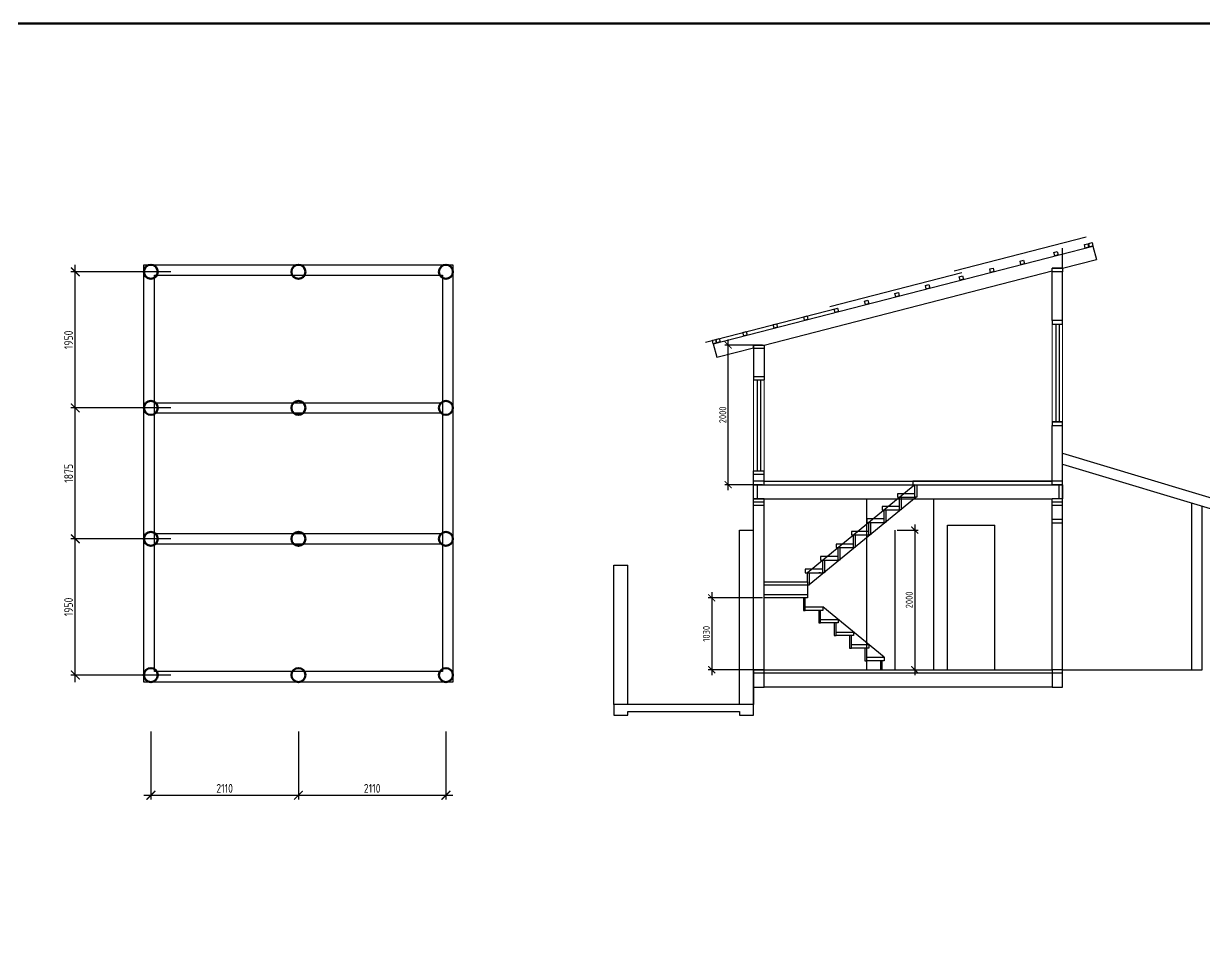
# Model space of a CAD drawing. Header units: millimetres. Extents: x 743280 to 1140305, y -337608 to -106611.
# Drawn here: x 963287 to 980195, y -239035 to -225820 of the extents above; entities that cross this region are included whole.
import ezdxf

# ---------------------------------------------------------------- set-up
doc = ezdxf.new("R2010")
doc.units = ezdxf.units.MM
doc.header["$PDMODE"] = 35
doc.layers.get('Defpoints').update_dxf_attribs({"color": 9})
doc.layers.add('SANTEH', color=7, linetype='Continuous')
for name, color, linetype, lineweight in [('ОСНОВНЫЕ', 7, 'Continuous', 30), ('РАЗМЕРЫ', 42, 'Continuous', 13), ('Сварка', 102, 'Continuous', 13), ('СПДС_РАЗМЕРЫ', 42, 'Continuous', 13), ('ТОНКИЕ', 250, 'Continuous', 13)]:
    doc.layers.add(name, color=color, linetype=linetype, lineweight=lineweight)
doc.styles.add('GOST 2.304', font='CS_Gost2304.shx')
doc.dimstyles.new('СПДС', dxfattribs={"dimtxt": 2.5, "dimasz": 2.5, "dimexe": 1.25, "dimexo": 0.625, "dimtad": 1, "dimdec": 0, "dimtxsty": 'GOST 2.304', "dimblk": 'ARCHTICK', "dimblk1": 'ARCHTICK', "dimblk2": 'ARCHTICK', "dimcen": 2.5, "dimdle": 2, "dimadec": 0, "dimazin": 2, "dimtfac": 0.75, "dimtdec": 4, "dimtmove": 1, "dimatfit": 3, "dimfxl": 1, "dimtolj": 1, "dimarcsym": 1})

# ---------------------------------------------------------------- blocks, each defined once
blk = doc.blocks.new('_ArchTick')
at = {"color": 0, "linetype": 'ByBlock', "const_width": 0.15}
blk.add_lwpolyline([(-0.5, -0.5), (0.5, 0.5)], dxfattribs=at)
blk = doc.blocks.new('*D41')
at = {"layer": 'Defpoints', "color": 0, "ltscale": 100, "transparency": 16777216}
for p in [(964027, -233199), (965428, -233199), (965428, -235149)]:
    blk.add_point(p, dxfattribs=at)
at = {"layer": 'РАЗМЕРЫ', "color": 0, "lineweight": -2, "ltscale": 100, "transparency": 16777216}
for p, q in [((964027, -235249), (964027, -233099)), ((965397, -233199), (963964, -233199)), ((965397, -235149), (963964, -235149))]:
    blk.add_line(p, q, dxfattribs=at)
at = {"layer": 'РАЗМЕРЫ', "color": 0, "lineweight": -2, "ltscale": 100, "transparency": 16777216, "xscale": 125, "yscale": 125, "zscale": 125}
for p, rotation in [((964027, -233199), 90), ((964027, -235149), 270)]:
    blk.add_blockref('_ArchTick', p, dxfattribs=dict(at, rotation=rotation))
at = {"layer": 'РАЗМЕРЫ', "color": 0, "ltscale": 100, "transparency": 16777216, "insert": (963930, -234174), "char_height": 125, "attachment_point": 5, "rotation": 90, "style": 'GOST 2.304'}
blk.add_mtext('\\A1;1950', dxfattribs=at)
blk = doc.blocks.new('*D42')
at = {"layer": 'Defpoints', "color": 0, "ltscale": 100, "transparency": 16777216}
for p in [(964027, -231324), (965428, -231324), (965428, -233199)]:
    blk.add_point(p, dxfattribs=at)
at = {"layer": 'РАЗМЕРЫ', "color": 0, "lineweight": -2, "ltscale": 100, "transparency": 16777216}
for p, q in [((964027, -233299), (964027, -231224)), ((965397, -231324), (963964, -231324)), ((965397, -233199), (963964, -233199))]:
    blk.add_line(p, q, dxfattribs=at)
at = {"layer": 'РАЗМЕРЫ', "color": 0, "lineweight": -2, "ltscale": 100, "transparency": 16777216, "xscale": 125, "yscale": 125, "zscale": 125}
for p, rotation in [((964027, -231324), 90), ((964027, -233199), 270)]:
    blk.add_blockref('_ArchTick', p, dxfattribs=dict(at, rotation=rotation))
at = {"layer": 'РАЗМЕРЫ', "color": 0, "ltscale": 100, "transparency": 16777216, "insert": (963931, -232261), "char_height": 125, "attachment_point": 5, "rotation": 90, "style": 'GOST 2.304'}
blk.add_mtext('\\A1;1875', dxfattribs=at)
blk = doc.blocks.new('*D43')
at = {"layer": 'Defpoints', "color": 0, "ltscale": 100, "transparency": 16777216}
for p in [(964027, -229374), (965428, -229374), (965428, -231324)]:
    blk.add_point(p, dxfattribs=at)
at = {"layer": 'РАЗМЕРЫ', "color": 0, "lineweight": -2, "ltscale": 100, "transparency": 16777216}
for p, q in [((965397, -229374), (963964, -229374)), ((964027, -231424), (964027, -229274)), ((965397, -231324), (963964, -231324))]:
    blk.add_line(p, q, dxfattribs=at)
at = {"layer": 'РАЗМЕРЫ', "color": 0, "lineweight": -2, "ltscale": 100, "transparency": 16777216, "xscale": 125, "yscale": 125, "zscale": 125}
for p, rotation in [((964027, -229374), 90), ((964027, -231324), 270)]:
    blk.add_blockref('_ArchTick', p, dxfattribs=dict(at, rotation=rotation))
at = {"layer": 'РАЗМЕРЫ', "color": 0, "ltscale": 100, "transparency": 16777216, "insert": (963930, -230349), "char_height": 125, "attachment_point": 5, "rotation": 90, "style": 'GOST 2.304'}
blk.add_mtext('\\A1;1950', dxfattribs=at)
blk = doc.blocks.new('*D44')
at = {"layer": 'Defpoints', "color": 0, "ltscale": 100, "transparency": 16777216}
for p in [(965109, -235926), (967222, -235926), (967222, -236870)]:
    blk.add_point(p, dxfattribs=at)
at = {"layer": 'РАЗМЕРЫ', "color": 0, "lineweight": -2, "ltscale": 100, "transparency": 16777216}
for p, q in [((965109, -235957), (965109, -236933)), ((967222, -235957), (967222, -236933)), ((965009, -236870), (967322, -236870))]:
    blk.add_line(p, q, dxfattribs=at)
at = {"layer": 'РАЗМЕРЫ', "color": 0, "lineweight": -2, "ltscale": 100, "transparency": 16777216, "xscale": 125, "yscale": 125, "zscale": 125, "rotation": 180}
blk.add_blockref('_ArchTick', (965109, -236870), dxfattribs=at)
at = {"layer": 'РАЗМЕРЫ', "color": 0, "lineweight": -2, "ltscale": 100, "transparency": 16777216, "xscale": 125, "yscale": 125, "zscale": 125}
blk.add_blockref('_ArchTick', (967222, -236870), dxfattribs=at)
at = {"layer": 'РАЗМЕРЫ', "color": 0, "ltscale": 100, "transparency": 16777216, "insert": (966165, -236772), "char_height": 125, "attachment_point": 5, "style": 'GOST 2.304'}
blk.add_mtext('\\A1;2110', dxfattribs=at)
blk = doc.blocks.new('*D45')
at = {"layer": 'Defpoints', "color": 0, "ltscale": 100, "transparency": 16777216}
for p in [(967222, -235926), (969334, -235926), (969334, -236870)]:
    blk.add_point(p, dxfattribs=at)
at = {"layer": 'РАЗМЕРЫ', "color": 0, "lineweight": -2, "ltscale": 100, "transparency": 16777216}
for p, q in [((967222, -235957), (967222, -236933)), ((969334, -235957), (969334, -236933)), ((967122, -236870), (969434, -236870))]:
    blk.add_line(p, q, dxfattribs=at)
at = {"layer": 'РАЗМЕРЫ', "color": 0, "lineweight": -2, "ltscale": 100, "transparency": 16777216, "xscale": 125, "yscale": 125, "zscale": 125, "rotation": 180}
blk.add_blockref('_ArchTick', (967222, -236870), dxfattribs=at)
at = {"layer": 'РАЗМЕРЫ', "color": 0, "lineweight": -2, "ltscale": 100, "transparency": 16777216, "xscale": 125, "yscale": 125, "zscale": 125}
blk.add_blockref('_ArchTick', (969334, -236870), dxfattribs=at)
at = {"layer": 'РАЗМЕРЫ', "color": 0, "ltscale": 100, "transparency": 16777216, "insert": (968278, -236772), "char_height": 125, "attachment_point": 5, "style": 'GOST 2.304'}
blk.add_mtext('\\A1;2110', dxfattribs=at)
blk = doc.blocks.new('*D599')
at = {"layer": 'Defpoints', "color": 0, "transparency": 16777216}
for p in [(973890, -234043), (973140, -235073), (973890, -235073)]:
    blk.add_point(p, dxfattribs=at)
at = {"layer": 'СПДС_РАЗМЕРЫ', "color": 0, "lineweight": -2, "transparency": 16777216}
for p, q in [((973140, -233963), (973140, -235153)), ((973865, -234043), (973090, -234043)), ((973865, -235073), (973090, -235073))]:
    blk.add_line(p, q, dxfattribs=at)
at = {"layer": 'СПДС_РАЗМЕРЫ', "color": 0, "lineweight": -2, "transparency": 16777216, "xscale": 100, "yscale": 100, "zscale": 100}
for p, rotation in [((973140, -234043), 90), ((973140, -235073), 270)]:
    blk.add_blockref('_ArchTick', p, dxfattribs=dict(at, rotation=rotation))
at = {"layer": 'СПДС_РАЗМЕРЫ', "color": 0, "transparency": 16777216, "insert": (973063, -234558), "char_height": 100, "attachment_point": 5, "rotation": 90, "style": 'GOST 2.304'}
blk.add_mtext('\\A1;1030', dxfattribs=at)
blk = doc.blocks.new('*D614')
at = {"layer": 'Defpoints', "color": 0, "ltscale": 40, "transparency": 16777216}
for p in [(973377, -230423), (973890, -230423), (973890, -232423)]:
    blk.add_point(p, dxfattribs=at)
at = {"layer": 'ОСНОВНЫЕ', "color": 0, "lineweight": -2, "ltscale": 40, "transparency": 16777216}
for p, q in [((973865, -230423), (973327, -230423)), ((973377, -232503), (973377, -230343)), ((973865, -232423), (973327, -232423))]:
    blk.add_line(p, q, dxfattribs=at)
at = {"layer": 'ОСНОВНЫЕ', "color": 0, "lineweight": -2, "ltscale": 40, "transparency": 16777216, "xscale": 100, "yscale": 100, "zscale": 100}
for p, rotation in [((973377, -230423), 90), ((973377, -232423), 270)]:
    blk.add_blockref('_ArchTick', p, dxfattribs=dict(at, rotation=rotation))
at = {"layer": 'ОСНОВНЫЕ', "color": 0, "ltscale": 40, "transparency": 16777216, "insert": (973298, -231423), "char_height": 100, "attachment_point": 5, "rotation": 90, "style": 'GOST 2.304'}
blk.add_mtext('\\A1;2000', dxfattribs=at)
blk = doc.blocks.new('*D636')
at = {"layer": 'Defpoints', "color": 0, "ltscale": 40, "transparency": 16777216}
for p in [(975769, -233073), (975769, -235073), (976047, -235073)]:
    blk.add_point(p, dxfattribs=at)
at = {"layer": 'СПДС_РАЗМЕРЫ', "color": 0, "lineweight": -2, "ltscale": 40, "transparency": 16777216}
for p, q in [((975794, -233073), (976097, -233073)), ((976047, -232993), (976047, -235153)), ((975794, -235073), (976097, -235073))]:
    blk.add_line(p, q, dxfattribs=at)
at = {"layer": 'СПДС_РАЗМЕРЫ', "color": 0, "lineweight": -2, "ltscale": 40, "transparency": 16777216, "xscale": 100, "yscale": 100, "zscale": 100}
for p, rotation in [((976047, -233073), 90), ((976047, -235073), 270)]:
    blk.add_blockref('_ArchTick', p, dxfattribs=dict(at, rotation=rotation))
at = {"layer": 'СПДС_РАЗМЕРЫ', "color": 0, "ltscale": 40, "transparency": 16777216, "insert": (975968, -234073), "char_height": 100, "attachment_point": 5, "rotation": 90, "style": 'GOST 2.304'}
blk.add_mtext('\\A1;2000', dxfattribs=at)

msp = doc.modelspace()

# ---------------------------------------------------------------- linework, layer by layer
at = {"layer": 'SANTEH', "ltscale": 100}
for p, q in [((973739.7, -232623.3), (973739.7, -232373.3)), ((973739.7, -232423.3), (978014.7, -232423.3)), ((973889.7, -232373.3), (978014.7, -232373.3)), ((978164.7, -232623.3), (978164.7, -232373.3)), ((978164.7, -235073.3), (978164.7, -232423.3)), ((978164.7, -235273.3), (978164.7, -232423.3)), ((973739.7, -235073.3), (973739.7, -232573.3)), ((973739.7, -232623.3), (978014.7, -232623.3)), ((973889.7, -233883.3), (973889.7, -232623.3)), ((975359.7, -235073.3), (975359.7, -232623.3)), ((976314.7, -232623.3), (976314.7, -235073.3)), ((978014.7, -232923.3), (978014.7, -232623.3)), ((978014.7, -235073.3), (978014.7, -232923.3)), ((973889.7, -235073.3), (973889.7, -233073.3)), ((976514.1, -233003.3), (977194.1, -233003.3)), ((976514.1, -235073.3), (976514.1, -233003.3)), ((977194.1, -235073.3), (977194.1, -233003.3)), ((973889.7, -235073.3), (973739.7, -235073.3)), ((973889.7, -235073.3), (974589.7, -235073.3))]:
    msp.add_line(p, q, dxfattribs=at)
at = {"layer": 'ОСНОВНЫЕ', "ltscale": 100}
for p, q in [((976611, -229361.7), (978499.5, -228875.7)), ((978114.9, -229129.6), (978599.1, -229005)), ((978164.7, -229323.3), (978164.7, -229037.3)), ((978599.1, -229005), (978648.9, -229198.7)), ((973162, -230404), (978114.9, -229129.6)), ((978164.7, -229323.3), (978648.9, -229198.7)), ((973889.7, -230423.3), (978014.7, -229361.9)), ((974831.8, -229871.1), (976720.3, -229385.2)), ((978164.7, -229323.3), (978014.7, -229323.3)), ((978014.7, -230073.3), (978014.7, -229373.3)), ((978164.7, -229373.3), (978014.7, -229373.3)), ((978164.7, -230073.3), (978164.7, -229373.3)), ((973052.6, -230380.5), (974941.1, -229894.6)), ((978164.7, -230123.3), (978164.7, -230023.3)), ((978164.7, -230123.3), (978164.7, -230023.3)), ((978065.6, -230123.3), (978065.6, -231523.3)), ((978113.9, -230123.3), (978113.9, -231523.3)), ((973162, -230404), (973211.8, -230597.7)), ((973739.7, -230423.3), (973889.7, -230423.3)), ((973739.7, -230423.3), (973739.7, -230923.3)), ((973889.7, -230423.3), (973889.7, -230923.3)), ((973211.8, -230597.7), (973739.7, -230461.9)), ((973739.7, -230873.3), (973889.7, -230873.3)), ((973739.7, -230923.3), (973889.7, -230923.3)), ((973790.6, -230923.3), (973790.6, -232223.3)), ((973838.9, -230923.3), (973838.9, -232223.3)), ((978014.7, -231523.3), (978164.7, -231523.3)), ((978014.7, -232423.3), (978014.7, -231573.3)), ((978014.7, -232423.3), (978014.7, -231573.3)), ((978164.7, -232623.3), (978164.7, -231573.3)), ((978164.7, -232623.3), (978164.7, -231573.3)), ((978164.7, -232623.3), (978164.7, -231573.3)), ((978164.7, -232373.3), (978164.7, -231573.3)), ((978164.7, -231973.3), (980557.8, -232691.2)), ((978164.7, -232129.9), (980514.7, -232834.9)), ((973739.7, -232623.3), (973739.7, -232223.3)), ((973739.7, -232223.3), (973889.7, -232223.3)), ((973739.7, -232273.3), (973889.7, -232273.3)), ((973889.7, -232423.3), (973889.7, -232223.3)), ((973889.7, -232373.3), (973739.7, -232373.3)), ((976049.7, -232423.3), (974509.7, -233683.3)), ((976049.7, -232553.3), (976049.7, -232423.3)), ((976074.7, -232423.3), (976074.7, -232603.3)), ((978164.7, -232373.3), (978014.7, -232373.3)), ((978014.7, -232423.3), (978164.7, -232423.3)), ((978164.7, -232423.3), (978014.7, -232423.3)), ((973739.7, -232623.3), (973739.7, -232573.3)), ((973739.7, -232723.3), (973739.7, -232573.3)), ((973889.7, -232623.3), (973739.7, -232623.3)), ((973889.7, -232723.3), (973889.7, -232623.3)), ((976066.6, -232603.3), (974534.7, -233856.6)), ((975829.7, -232733.3), (975829.7, -232603.3)), ((975854.7, -232603.3), (975854.7, -232783.3)), ((976074.7, -232603.3), (976049.7, -232603.3)), ((978164.7, -232623.3), (978014.7, -232623.3)), ((978014.7, -232723.3), (978014.7, -232623.3)), ((978164.7, -232723.3), (978164.7, -232573.3)), ((978164.7, -232623.3), (978164.7, -232573.3)), ((973889.7, -232673.3), (973739.7, -232673.3)), ((973889.7, -232723.3), (973739.7, -232723.3)), ((975609.7, -232913.3), (975609.7, -232783.3)), ((975634.7, -232783.3), (975634.7, -232963.3)), ((975854.7, -232783.3), (975829.7, -232783.3)), ((978164.7, -232673.3), (978014.7, -232673.3)), ((978164.7, -232723.3), (978014.7, -232723.3)), ((980014.7, -235073.3), (980014.7, -232684.9)), ((980164.7, -235073.3), (980164.7, -232729.9)), ((975389.7, -233093.3), (975389.7, -232963.3)), ((975414.7, -232963.3), (975414.7, -233143.3)), ((975634.7, -232963.3), (975609.7, -232963.3)), ((978164.7, -232923.3), (978014.7, -232923.3)), ((978014.7, -232973.3), (978014.7, -232923.3)), ((978164.7, -232973.3), (978014.7, -232973.3)), ((978164.7, -232973.3), (978164.7, -232923.3)), ((973539.7, -235573.3), (973539.7, -233073.3)), ((973539.7, -233073.3), (973739.7, -233073.3)), ((973739.7, -235573.3), (973739.7, -233073.3)), ((975169.7, -233273.3), (975169.7, -233143.3)), ((975194.7, -233143.3), (975194.7, -233323.3)), ((975414.7, -233143.3), (975389.7, -233143.3)), ((975768.8, -235073.3), (975768.8, -233073.3)), ((974949.7, -233453.3), (974949.7, -233323.3)), ((974974.7, -233323.3), (974974.7, -233503.3)), ((975194.7, -233323.3), (975169.7, -233323.3)), ((971739.7, -235573.3), (971739.7, -233573.3)), ((971739.7, -233573.3), (971939.7, -233573.3)), ((971939.7, -235573.3), (971939.7, -233573.3)), ((974729.7, -233633.3), (974729.7, -233503.3)), ((974754.7, -233503.3), (974754.7, -233683.3)), ((974974.7, -233503.3), (974949.7, -233503.3)), ((974509.7, -233813.3), (974509.7, -233683.3)), ((974534.7, -233683.3), (974534.7, -233863.3)), ((974699.7, -233683.3), (974674.7, -233683.3)), ((974754.7, -233683.3), (974729.7, -233683.3)), ((974509.7, -233863.3), (974509.7, -233993.3)), ((974534.7, -233863.3), (974509.7, -233863.3)), ((974534.7, -233863.3), (974509.7, -233863.3)), ((974454.7, -234043.3), (974454.7, -234223.3)), ((974479.7, -234173.3), (974479.7, -234043.3)), ((975609.7, -234893.3), (974729.7, -234173.3)), ((974454.7, -234223.3), (974479.7, -234223.3)), ((974674.7, -234223.3), (974674.7, -234403.3)), ((974699.7, -234353.3), (974699.7, -234223.3)), ((974674.7, -234403.3), (974699.7, -234403.3)), ((974894.7, -234403.3), (974894.7, -234583.3)), ((974919.7, -234533.3), (974919.7, -234403.3)), ((974894.7, -234583.3), (974919.7, -234583.3)), ((975114.7, -234583.3), (975114.7, -234763.3)), ((975139.7, -234713.3), (975139.7, -234583.3)), ((975114.7, -234763.3), (975139.7, -234763.3)), ((975114.7, -234763.3), (975139.7, -234763.3)), ((975334.7, -234763.3), (975334.7, -234943.3)), ((975359.7, -234893.3), (975359.7, -234763.3)), ((975334.7, -234943.3), (975359.7, -234943.3)), ((975334.7, -234943.3), (975359.7, -234943.3)), ((975554.7, -234943.3), (975554.7, -235073.3)), ((975579.7, -235073.3), (975579.7, -234943.3)), ((973739.7, -235073.3), (973739.7, -235123.3)), ((973739.7, -235073.3), (973889.7, -235073.3)), ((978014.7, -235123.3), (973739.7, -235123.3)), ((973889.7, -235123.3), (973889.7, -235073.3)), ((973889.7, -235073.3), (978014.7, -235073.3)), ((975554.7, -235073.3), (975579.7, -235073.3)), ((978164.7, -235073.3), (978014.7, -235073.3)), ((978014.7, -235073.3), (978014.7, -235123.3)), ((978164.7, -235123.3), (978164.7, -235073.3)), ((978164.7, -235073.3), (980164.7, -235073.3)), ((973739.7, -235273.3), (973739.7, -235573.3)), ((978014.7, -235323.3), (973889.7, -235323.3)), ((973739.7, -235573.3), (971739.7, -235573.3)), ((971739.7, -235573.3), (971739.7, -235723.3)), ((971939.7, -235723.3), (971939.7, -235673.3)), ((971939.7, -235673.3), (973539.7, -235673.3)), ((973539.7, -235673.3), (973539.7, -235723.3)), ((973739.7, -235723.3), (973739.7, -235573.3)), ((971739.7, -235723.3), (971939.7, -235723.3)), ((973539.7, -235723.3), (973739.7, -235723.3))]:
    msp.add_line(p, q, dxfattribs=at)
for points in [[(978101.1, -229133.2), (978052.6, -229145.6), (978040.2, -229097.2), (978088.6, -229084.7)], [(978536.9, -229021), (978488.5, -229033.5), (978476, -228985.1), (978524.4, -228972.6)], [(978599.1, -229005), (978550.7, -229017.5), (978538.2, -228969), (978586.6, -228956.6)], [(977616.8, -229257.8), (977568.4, -229270.2), (977556, -229221.8), (977604.4, -229209.3)], [(969434.2, -235248.8), (965009.2, -235248.8), (965009.2, -229273.8), (969434.2, -229273.8)], [(969284.2, -235098.8), (965159.2, -235098.8), (965159.2, -229423.8), (969284.2, -229423.8)], [(976745.2, -229482), (976696.8, -229494.5), (976684.4, -229446.1), (976732.8, -229433.6)], [(977181, -229369.9), (977132.6, -229382.3), (977120.2, -229333.9), (977168.6, -229321.5)], [(978014.7, -229323.3), (978164.7, -229323.3), (978164.7, -229373.3), (978014.7, -229373.3)], [(976261, -229606.6), (976212.6, -229619.1), (976200.1, -229570.7), (976248.5, -229558.2)], [(975825.2, -229718.8), (975776.8, -229731.2), (975764.3, -229682.8), (975812.7, -229670.3)], [(974953.6, -229943), (974905.2, -229955.5), (974892.7, -229907.1), (974941.1, -229894.6)], [(975389.4, -229830.9), (975341, -229843.4), (975328.5, -229794.9), (975376.9, -229782.5)], [(974517.8, -230055.2), (974469.4, -230067.6), (974456.9, -230019.2), (974505.3, -230006.7)], [(978014.7, -230123.3), (978164.7, -230123.3), (978164.7, -230073.3), (978014.7, -230073.3)], [(973646.2, -230279.4), (973597.8, -230291.9), (973585.3, -230243.5), (973633.7, -230231)], [(974082, -230167.3), (974033.6, -230179.8), (974021.1, -230131.3), (974069.5, -230118.9)], [(973210.4, -230391.6), (973162, -230404), (973149.5, -230355.6), (973197.9, -230343.2)], [(973258.8, -230379.1), (973210.4, -230391.6), (973197.9, -230343.2), (973246.3, -230330.7)], [(973739.7, -230423.3), (973889.7, -230423.3), (973889.7, -230473.3), (973739.7, -230473.3)], [(965159.2, -231248.8), (969284.2, -231248.8), (969284.2, -231398.8), (965159.2, -231398.8)], [(978014.7, -231573.3), (978164.7, -231573.3), (978164.7, -231523.3), (978014.7, -231523.3)], [(973739.7, -232423.3), (973789.7, -232423.3), (973789.7, -232623.3), (973739.7, -232623.3)], [(978014.7, -232373.3), (976019.7, -232373.3), (976019.7, -232423.3), (978014.7, -232423.3)], [(978114.7, -232423.3), (978164.7, -232423.3), (978164.7, -232623.3), (978114.7, -232623.3)], [(976049.7, -232553.3), (975799.7, -232553.3), (975799.7, -232603.3), (976049.7, -232603.3)], [(975829.7, -232733.3), (975579.7, -232733.3), (975579.7, -232783.3), (975829.7, -232783.3)], [(975609.7, -232913.3), (975359.7, -232913.3), (975359.7, -232963.3), (975609.7, -232963.3)], [(965159.2, -233123.8), (969284.2, -233123.8), (969284.2, -233273.8), (965159.2, -233273.8)], [(975389.7, -233093.3), (975139.7, -233093.3), (975139.7, -233143.3), (975389.7, -233143.3)], [(975169.7, -233273.3), (974919.7, -233273.3), (974919.7, -233323.3), (975169.7, -233323.3)], [(974949.7, -233453.3), (974699.7, -233453.3), (974699.7, -233503.3), (974949.7, -233503.3)], [(974729.7, -233633.3), (974479.7, -233633.3), (974479.7, -233683.3), (974729.7, -233683.3)], [(973889.7, -233813.3), (974509.7, -233813.3), (974509.7, -233863.3), (973889.7, -233863.3)], [(973889.7, -233993.3), (974509.7, -233993.3), (974509.7, -234043.3), (973889.7, -234043.3)], [(974479.7, -234173.3), (974729.7, -234173.3), (974729.7, -234223.3), (974479.7, -234223.3)], [(974699.7, -234353.3), (974949.7, -234353.3), (974949.7, -234403.3), (974699.7, -234403.3)], [(974919.7, -234533.3), (975169.7, -234533.3), (975169.7, -234583.3), (974919.7, -234583.3)], [(975139.7, -234713.3), (975389.7, -234713.3), (975389.7, -234763.3), (975139.7, -234763.3)], [(975359.7, -234893.3), (975609.7, -234893.3), (975609.7, -234943.3), (975359.7, -234943.3)], [(973889.7, -235123.3), (973739.7, -235123.3), (973739.7, -235323.3), (973889.7, -235323.3)], [(978164.7, -235123.3), (978014.7, -235123.3), (978014.7, -235323.3), (978164.7, -235323.3)]]:
    msp.add_lwpolyline(points, close=True, dxfattribs=at)
at = {"layer": 'ОСНОВНЫЕ', "lineweight": 50, "ltscale": 50}
for centre in [(965109.2, -229373.8), (967221.7, -229373.8), (969334.2, -229373.8), (965109.2, -231323.8), (967221.7, -231323.8), (969334.2, -231323.8), (965109.2, -233198.8), (967221.7, -233198.8), (969334.2, -233198.8), (965109.2, -235148.8), (967221.7, -235148.8), (969334.2, -235148.8)]:
    msp.add_circle(centre, 100, dxfattribs=at)
at = {"layer": 'Сварка', "lineweight": 100, "ltscale": 100}
msp.add_lwpolyline([(950830, -225820), (1014607.6, -225820), (1014607.6, -252250), (950830, -252250)], close=True, dxfattribs=at)
at = {"layer": 'ТОНКИЕ', "ltscale": 100}
for p, q in [((978014.7, -230123.3), (978014.7, -231523.3)), ((978164.7, -230123.3), (978164.7, -231523.3)), ((973739.7, -230923.3), (973739.7, -232223.3)), ((973889.7, -230923.3), (973889.7, -232223.3))]:
    msp.add_line(p, q, dxfattribs=at)

# ---------------------------------------------------------------- dimensions: what is measured, and where the dimension line sits
at = {"layer": 'ОСНОВНЫЕ', "ltscale": 40}
dim = msp.add_linear_dim(base=(973376.8, -230423.3), p1=(973889.7, -232423.3), p2=(973889.7, -230423.3), angle=90, dimstyle='СПДС', override={"dimscale": 40}, dxfattribs=at)
dim.commit()
dim.dimension.update_dxf_attribs({"geometry": '*D614', "text_midpoint": (973297.9, -231423.3)})
at = {"layer": 'РАЗМЕРЫ', "ltscale": 100}
for base, p1, p2, picture, middle in [((964027, -229373.8), (965428.1, -231323.8), (965428.1, -229373.8), '*D43', (963929.6, -230348.8)), ((964027, -231323.8), (965428.1, -233198.8), (965428.1, -231323.8), '*D42', (963930.6, -232261.3)), ((964027, -233198.8), (965428.1, -235148.8), (965428.1, -233198.8), '*D41', (963929.6, -234173.8))]:
    dim = msp.add_linear_dim(base=base, p1=p1, p2=p2, angle=90, dimstyle='СПДС', override={"dimscale": 50, "dimlfac": 1, "dimtxsty": 'GOST 2.304', "dimblk1": 'ArchTick', "dimblk2": 'ArchTick', "dimsah": 1, "dimtolj": 1}, dxfattribs=at)
    dim.commit()
    dim.dimension.update_dxf_attribs({"geometry": picture, "text_midpoint": middle})
for base, p1, p2, picture, middle in [((967221.7, -236870.3), (965109.2, -235926), (967221.7, -235926), '*D44', (966165.5, -236771.7)), ((969334.2, -236870.3), (967221.7, -235926), (969334.2, -235926), '*D45', (968278, -236771.7))]:
    dim = msp.add_linear_dim(base=base, p1=p1, p2=p2, text='2110', dimstyle='СПДС', override={"dimscale": 50, "dimlfac": 1, "dimtxsty": 'GOST 2.304', "dimblk1": 'ArchTick', "dimblk2": 'ArchTick', "dimsah": 1, "dimtolj": 1}, dxfattribs=at)
    dim.commit()
    dim.dimension.update_dxf_attribs({"geometry": picture, "text_midpoint": middle})
at = {"layer": 'СПДС_РАЗМЕРЫ', "ltscale": 40}
dim = msp.add_linear_dim(base=(976046.9, -235073.3), p1=(975768.8, -233073.3), p2=(975768.8, -235073.3), angle=90, dimstyle='СПДС', override={"dimscale": 40}, dxfattribs=at)
dim.commit()
dim.dimension.update_dxf_attribs({"geometry": '*D636', "text_midpoint": (975968, -234073.3)})
at = {"layer": 'СПДС_РАЗМЕРЫ'}
dim = msp.add_linear_dim(base=(973139.7, -235073.3), p1=(973889.7, -234043.3), p2=(973889.7, -235073.3), angle=90, dimstyle='СПДС', override={"dimscale": 40}, dxfattribs=at)
dim.commit()
dim.dimension.update_dxf_attribs({"geometry": '*D599', "text_midpoint": (973062.6, -234558.3)})

doc.saveas('drawing.dxf')
